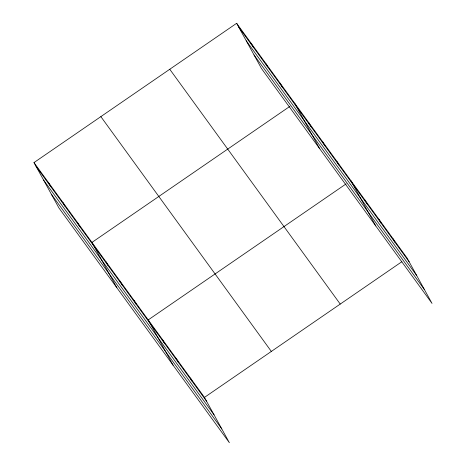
<?xml version="1.0" encoding="UTF-8"?>
<svg xmlns="http://www.w3.org/2000/svg" width="466" height="466" viewBox="0 0 466 466"><rect width="100%" height="100%" fill="white"/><g stroke="black" fill="none" stroke-linecap="round" stroke-linejoin="round"><path stroke-width="0.7" d="M33.977 162.593L204.463 397.399L229.365 442.7L58.885 207.894L33.977 162.593L236.635 23.3L407.115 258.106L432.023 303.407L261.537 68.601L236.635 23.3M289.904 106.359L91.942 242.425L116.85 287.726M346.162 183.849L148.2 319.915L173.107 365.216M204.463 397.399L401.838 261.735M238.703 27.063L409.183 261.869M246.24 40.769L416.721 275.575M254.005 54.895L424.485 289.701M169.758 69.265L340.238 304.071M100.854 116.628L271.34 351.434M36.045 166.356L206.531 401.162M43.583 180.062L214.063 414.868M51.347 194.188L221.828 428.994M393.054 238.738L395.121 242.495M378.986 219.364L381.054 223.127M364.925 199.99L366.992 203.753M350.857 180.622L375.759 225.923M336.796 161.248L338.864 165.011M322.728 141.88L324.796 145.637M308.661 122.506L310.735 126.269M294.599 103.132L319.501 148.433M280.107 83.175L282.175 86.938M265.62 63.219L267.688 66.982M251.127 43.256L253.195 47.019M190.396 378.031L192.464 381.788M176.329 358.657L178.402 362.42M162.267 339.283L164.335 343.046M134.138 300.541L136.206 304.304M120.071 281.173L122.139 284.93M106.009 261.799L108.077 265.562M77.455 222.468L79.523 226.231M62.962 202.512L65.03 206.275M48.47 182.55L50.538 186.313"/></g></svg>
